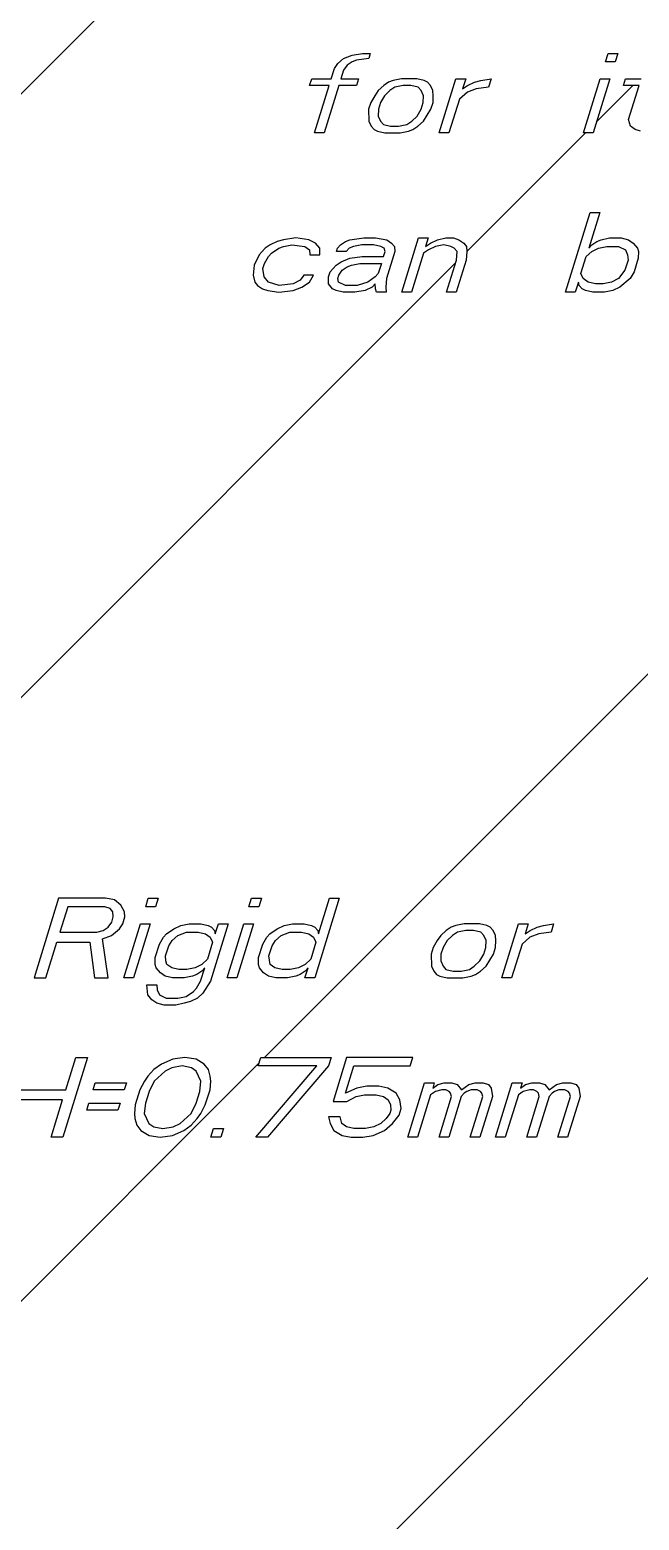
# Model space of a CAD drawing. Header units: millimetres. Extents: x 0 to 420, y 0 to 297.
# Drawn here: x 338.79 to 341.79, y 217.96 to 225.29 of the extents above; entities that cross this region are included whole.
import ezdxf

# ---------------------------------------------------------------- set-up
doc = ezdxf.new("R2010")
doc.units = ezdxf.units.MM
doc.header["$LTSCALE"] = 23.1
doc.layers.add('03___PRT_ALL_CURVES', color=7, linetype='CONTINUOUS')

msp = doc.modelspace()

# ---------------------------------------------------------------- linework, layer by layer
at = {"layer": '03___PRT_ALL_CURVES', "color": 7, "linetype": 'CONTINUOUS'}
for p, q in [((337.5141, 223.7429), (341.0852, 227.314)), ((340.2864, 225.0973), (340.3037, 225.1223)), ((340.3037, 225.1223), (340.3307, 225.1473)), ((340.3307, 225.1473), (340.3742, 225.164)), ((340.3491, 225.114), (340.3318, 225.089)), ((340.3735, 225.1307), (340.3491, 225.114)), ((340.3952, 225.139), (340.3735, 225.1307)), ((340.3742, 225.164), (340.4247, 225.1723)), ((340.4554, 225.1473), (340.3952, 225.139)), ((340.4247, 225.1723), (340.4631, 225.1723)), ((340.4631, 225.1723), (340.4554, 225.1473)), ((341.6207, 225.1307), (341.6336, 225.1723)), ((341.6687, 225.1307), (341.6207, 225.1307)), ((341.6336, 225.1723), (341.6816, 225.1723)), ((341.6816, 225.1723), (341.6687, 225.1307)), ((340.1647, 225.014), (340.175, 225.0473)), ((340.175, 225.0473), (340.271, 225.0473)), ((340.271, 225.0473), (340.2864, 225.0973)), ((340.3318, 225.089), (340.3189, 225.0473)), ((340.3189, 225.0473), (340.4053, 225.0473)), ((340.4053, 225.0473), (340.395, 225.014)), ((340.5536, 225.0307), (340.5293, 225.014)), ((340.5754, 225.039), (340.5536, 225.0307)), ((340.6164, 225.0473), (340.5754, 225.039)), ((340.6931, 225.0473), (340.6164, 225.0473)), ((340.7289, 225.039), (340.6931, 225.0473)), ((340.7455, 225.0307), (340.7289, 225.039)), ((340.7596, 225.014), (340.7455, 225.0307)), ((340.8026, 224.7807), (340.885, 225.0473)), ((340.885, 225.0473), (340.933, 225.0473)), ((340.933, 225.0473), (340.9175, 224.9973)), ((340.9419, 225.014), (340.9758, 225.0307)), ((340.9758, 225.0307), (341.0072, 225.039)), ((341.0072, 225.039), (341.0577, 225.0473)), ((341.0577, 225.0473), (341.0448, 225.0057)), ((341.5126, 224.7807), (341.595, 225.0473)), ((341.643, 225.0473), (341.5606, 224.7807)), ((341.595, 225.0473), (341.643, 225.0473)), ((341.7094, 225.014), (341.7197, 225.0473)), ((341.7197, 225.0473), (341.7965, 225.0473)), ((340.2607, 225.014), (340.1647, 225.014)), ((340.1886, 224.7807), (340.2607, 225.014)), ((340.3086, 225.014), (340.2365, 224.7807)), ((340.395, 225.014), (340.3086, 225.014)), ((340.4851, 224.964), (340.4652, 224.9307)), ((340.5024, 224.989), (340.4851, 224.964)), ((340.5293, 225.014), (340.5024, 224.989)), ((340.533, 224.964), (340.5132, 224.9307)), ((340.56, 224.989), (340.533, 224.964)), ((340.5843, 225.0057), (340.56, 224.989)), ((340.6253, 225.014), (340.5843, 225.0057)), ((340.6636, 225.014), (340.6253, 225.014)), ((340.6994, 225.0057), (340.6636, 225.014)), ((340.7135, 224.989), (340.6994, 225.0057)), ((340.7249, 224.964), (340.7135, 224.989)), ((340.7242, 224.9307), (340.7249, 224.964)), ((340.771, 224.989), (340.7596, 225.014)), ((340.7729, 224.964), (340.771, 224.989)), ((340.7722, 224.9307), (340.7729, 224.964)), ((340.9412, 224.9807), (340.9021, 224.9473)), ((340.9175, 224.9973), (340.9419, 225.014)), ((340.9847, 224.9973), (340.9412, 224.9807)), ((341.0448, 225.0057), (340.9847, 224.9973)), ((341.5779, 224.8368), (341.7551, 225.014)), ((341.7862, 225.014), (341.7094, 225.014)), ((341.7347, 224.8473), (341.7862, 225.014)), ((340.4652, 224.9307), (340.4549, 224.8973)), ((340.4549, 224.8973), (340.456, 224.839)), ((340.5029, 224.8973), (340.5021, 224.864)), ((340.5132, 224.9307), (340.5029, 224.8973)), ((340.694, 224.864), (340.7139, 224.8973)), ((340.7139, 224.8973), (340.7242, 224.9307)), ((340.7247, 224.839), (340.7619, 224.8973)), ((340.7619, 224.8973), (340.7722, 224.9307)), ((340.9021, 224.9473), (340.8506, 224.7807)), ((340.456, 224.839), (340.4675, 224.814)), ((340.4675, 224.814), (340.4815, 224.7973)), ((340.5021, 224.864), (340.5136, 224.839)), ((340.5136, 224.839), (340.5276, 224.8223)), ((340.5276, 224.8223), (340.5635, 224.814)), ((340.5635, 224.814), (340.6018, 224.814)), ((340.6018, 224.814), (340.6428, 224.8223)), ((340.6428, 224.8223), (340.6671, 224.839)), ((340.6671, 224.839), (340.694, 224.864)), ((340.6734, 224.7973), (340.6978, 224.814)), ((340.6978, 224.814), (340.7247, 224.839)), ((341.7436, 224.814), (341.7347, 224.8473)), ((341.7672, 224.7973), (341.7436, 224.814)), ((340.2365, 224.7807), (340.1886, 224.7807)), ((340.4815, 224.7973), (340.4982, 224.789)), ((340.4982, 224.789), (340.534, 224.7807)), ((340.534, 224.7807), (340.6107, 224.7807)), ((340.6107, 224.7807), (340.6517, 224.789)), ((340.6517, 224.789), (340.6734, 224.7973)), ((340.8506, 224.7807), (340.8026, 224.7807)), ((340.9389, 224.1978), (341.5218, 224.7807)), ((341.5606, 224.7807), (341.5126, 224.7807)), ((341.7934, 224.789), (341.7672, 224.7973)), ((341.424, 223.9973), (341.5451, 224.389)), ((341.593, 224.389), (341.539, 224.214)), ((341.5451, 224.389), (341.593, 224.389)), ((339.9706, 224.2307), (339.9463, 224.214)), ((340.0046, 224.2473), (339.9706, 224.2307)), ((340.0359, 224.2557), (340.0046, 224.2473)), ((340.0352, 224.2223), (340.0762, 224.2307)), ((340.0961, 224.264), (340.0359, 224.2557)), ((340.0762, 224.2307), (340.1408, 224.2223)), ((340.1606, 224.2557), (340.0961, 224.264)), ((340.1939, 224.239), (340.1606, 224.2557)), ((340.2149, 224.214), (340.1939, 224.239)), ((340.3013, 224.214), (340.316, 224.2307)), ((340.316, 224.2307), (340.3404, 224.2473)), ((340.3404, 224.2473), (340.3621, 224.2557)), ((340.3621, 224.2557), (340.4319, 224.264)), ((340.4216, 224.2307), (340.3806, 224.2223)), ((340.4791, 224.2307), (340.4216, 224.2307)), ((340.4319, 224.264), (340.4894, 224.264)), ((340.5149, 224.2223), (340.4791, 224.2307)), ((340.4894, 224.264), (340.5444, 224.2557)), ((340.5444, 224.2557), (340.5681, 224.239)), ((340.5681, 224.239), (340.5821, 224.2223)), ((340.6181, 223.9973), (340.7005, 224.264)), ((340.7005, 224.264), (340.7485, 224.264)), ((340.7485, 224.264), (340.7356, 224.2223)), ((340.7356, 224.2223), (340.7599, 224.239)), ((340.7599, 224.239), (340.7939, 224.2557)), ((340.8245, 224.2307), (340.7836, 224.2223)), ((340.7939, 224.2557), (340.8348, 224.264)), ((340.8603, 224.2223), (340.8245, 224.2307)), ((340.8348, 224.264), (340.8732, 224.264)), ((340.8732, 224.264), (340.8994, 224.2557)), ((340.8994, 224.2557), (340.923, 224.239)), ((340.923, 224.239), (340.9371, 224.2223)), ((341.539, 224.214), (341.5537, 224.2307)), ((341.5537, 224.2307), (341.578, 224.2473)), ((341.578, 224.2473), (341.5998, 224.2557)), ((341.5998, 224.2557), (341.6408, 224.264)), ((341.6408, 224.264), (341.6983, 224.264)), ((341.6983, 224.264), (341.7341, 224.2557)), ((341.7341, 224.2557), (341.7578, 224.239)), ((341.7578, 224.239), (341.7788, 224.214)), ((339.9168, 224.1807), (339.8918, 224.1307)), ((339.9463, 224.214), (339.9168, 224.1807)), ((339.9423, 224.139), (339.9622, 224.1723)), ((339.9622, 224.1723), (339.9769, 224.189)), ((339.9769, 224.189), (340.0135, 224.214)), ((340.0135, 224.214), (340.0352, 224.2223)), ((340.1408, 224.2223), (340.1644, 224.2057)), ((340.1644, 224.2057), (340.1663, 224.1807)), ((340.1663, 224.1807), (340.2142, 224.1807)), ((340.2142, 224.1807), (340.2149, 224.214)), ((340.2961, 224.1973), (340.3013, 224.214)), ((340.3441, 224.1973), (340.2961, 224.1973)), ((340.3191, 224.1473), (340.3626, 224.164)), ((340.3588, 224.214), (340.3441, 224.1973)), ((340.3806, 224.2223), (340.3588, 224.214)), ((340.3626, 224.164), (340.4227, 224.1723)), ((340.4227, 224.1723), (340.5283, 224.1723)), ((340.5315, 224.214), (340.5149, 224.2223)), ((340.5283, 224.1723), (340.536, 224.1973)), ((340.536, 224.1973), (340.5315, 224.214)), ((340.584, 224.1973), (340.5428, 224.064)), ((340.5821, 224.2223), (340.584, 224.1973)), ((340.7253, 224.189), (340.6661, 223.9973)), ((340.7496, 224.2057), (340.7253, 224.189)), ((340.7836, 224.2223), (340.7496, 224.2057)), ((340.8388, 223.9973), (340.8877, 224.1557)), ((340.8769, 224.214), (340.8603, 224.2223)), ((340.891, 224.1973), (340.8769, 224.214)), ((340.9357, 224.1557), (340.8867, 223.9973)), ((340.8877, 224.1557), (340.891, 224.1973)), ((340.939, 224.1973), (340.9357, 224.1557)), ((340.9371, 224.2223), (340.939, 224.1973)), ((341.5003, 224.089), (341.5261, 224.1723)), ((341.5261, 224.1723), (341.553, 224.1973)), ((341.553, 224.1973), (341.5869, 224.214)), ((341.5869, 224.214), (341.6279, 224.2223)), ((341.6279, 224.2223), (341.6854, 224.2223)), ((341.6854, 224.2223), (341.7187, 224.2057)), ((341.732, 224.1557), (341.7166, 224.1057)), ((341.7187, 224.2057), (341.7301, 224.1807)), ((341.7301, 224.1807), (341.732, 224.1557)), ((341.7826, 224.164), (341.762, 224.0973)), ((341.7788, 224.214), (341.7833, 224.1973)), ((341.7833, 224.1973), (341.7826, 224.164)), ((336.1856, 219.4445), (340.8836, 224.1426)), ((339.8918, 224.1307), (339.8859, 224.0807)), ((339.8859, 224.0807), (339.8948, 224.0473)), ((339.9346, 224.114), (339.9423, 224.139)), ((339.9409, 224.0723), (339.9346, 224.114)), ((340.1354, 224.0807), (340.118, 224.0557)), ((340.1833, 224.0807), (340.1354, 224.0807)), ((340.1634, 224.0473), (340.1833, 224.0807)), ((340.2575, 224.0723), (340.2652, 224.0973)), ((340.2652, 224.0973), (340.2947, 224.1307)), ((340.2947, 224.1307), (340.3191, 224.1473)), ((340.3029, 224.064), (340.3081, 224.0807)), ((340.3081, 224.0807), (340.3254, 224.1057)), ((340.3254, 224.1057), (340.3497, 224.1223)), ((340.3497, 224.1223), (340.3715, 224.1307)), ((340.3715, 224.1307), (340.4124, 224.139)), ((340.4124, 224.139), (340.518, 224.139)), ((340.5025, 224.089), (340.4878, 224.0723)), ((340.518, 224.139), (340.5025, 224.089)), ((341.5118, 224.064), (341.5003, 224.089)), ((341.7166, 224.1057), (341.6845, 224.064)), ((341.762, 224.0973), (341.7421, 224.064)), ((339.8948, 224.0473), (339.9088, 224.0307)), ((339.9088, 224.0307), (339.9325, 224.014)), ((339.9325, 224.014), (339.9587, 224.0057)), ((339.9619, 224.0473), (339.9409, 224.0723)), ((339.9431, 220.2321), (343.7243, 224.0133)), ((339.9587, 224.0057), (340.0137, 223.9973)), ((340.0144, 224.0307), (339.9619, 224.0473)), ((340.0137, 223.9973), (340.0834, 224.0057)), ((340.0841, 224.039), (340.0144, 224.0307)), ((340.0834, 224.0057), (340.1269, 224.0223)), ((340.118, 224.0557), (340.0841, 224.039)), ((340.1269, 224.0223), (340.1634, 224.0473)), ((340.2568, 224.039), (340.2575, 224.0723)), ((340.2779, 224.014), (340.2568, 224.039)), ((340.2945, 224.0057), (340.2779, 224.014)), ((340.3303, 223.9973), (340.2945, 224.0057)), ((340.3073, 224.0473), (340.3029, 224.064)), ((340.3406, 224.0307), (340.3073, 224.0473)), ((340.3981, 224.0307), (340.3406, 224.0307)), ((340.4384, 224.0057), (340.3878, 223.9973)), ((340.4513, 224.0473), (340.3981, 224.0307)), ((340.4723, 224.0223), (340.4384, 224.0057)), ((340.4878, 224.0723), (340.4513, 224.0473)), ((340.4871, 224.039), (340.4723, 224.0223)), ((340.4889, 224.014), (340.4871, 224.039)), ((340.4934, 223.9973), (340.4889, 224.014)), ((340.5428, 224.064), (340.5395, 224.0223)), ((340.5395, 224.0223), (340.5413, 223.9973)), ((341.4875, 224.0473), (341.472, 223.9973)), ((341.4919, 224.0307), (341.4875, 224.0473)), ((341.5059, 224.014), (341.4919, 224.0307)), ((341.5226, 224.0057), (341.5059, 224.014)), ((341.5354, 224.0473), (341.5118, 224.064)), ((341.5584, 223.9973), (341.5226, 224.0057)), ((341.5712, 224.039), (341.5354, 224.0473)), ((341.6096, 224.039), (341.5712, 224.039)), ((341.6506, 224.0473), (341.6096, 224.039)), ((341.6569, 224.0057), (341.6159, 223.9973)), ((341.6845, 224.064), (341.6506, 224.0473)), ((341.6908, 224.0223), (341.6569, 224.0057)), ((341.7421, 224.064), (341.6908, 224.0223)), ((340.3878, 223.9973), (340.3303, 223.9973)), ((340.5413, 223.9973), (340.4934, 223.9973)), ((340.6661, 223.9973), (340.6181, 223.9973)), ((340.8867, 223.9973), (340.8388, 223.9973)), ((341.472, 223.9973), (341.424, 223.9973)), ((341.6159, 223.9973), (341.5584, 223.9973)), ((338.9291, 221.0154), (338.808, 220.6238)), ((339.1593, 221.0154), (338.9291, 221.0154)), ((339.2047, 221.0071), (339.1593, 221.0154)), ((339.2354, 220.9821), (339.2047, 221.0071)), ((339.3575, 220.9738), (339.3704, 221.0154)), ((339.3704, 221.0154), (339.4184, 221.0154)), ((339.4184, 221.0154), (339.4055, 220.9738)), ((339.866, 220.9738), (339.8789, 221.0154)), ((339.8789, 221.0154), (339.9269, 221.0154)), ((339.9269, 221.0154), (339.914, 220.9738)), ((340.3107, 221.0154), (340.1896, 220.6238)), ((340.2086, 220.8404), (340.2627, 221.0154)), ((340.2627, 221.0154), (340.3107, 221.0154)), ((338.9738, 220.9738), (338.9351, 220.8488)), ((339.1561, 220.9738), (338.9738, 220.9738)), ((339.1823, 220.9654), (339.1561, 220.9738)), ((339.1963, 220.9488), (339.1823, 220.9654)), ((339.1904, 220.8988), (339.1982, 220.9238)), ((339.1982, 220.9238), (339.1963, 220.9488)), ((339.2539, 220.9488), (339.2354, 220.9821)), ((339.2454, 220.8904), (339.2557, 220.9238)), ((339.2557, 220.9238), (339.2539, 220.9488)), ((339.4055, 220.9738), (339.3575, 220.9738)), ((339.914, 220.9738), (339.866, 220.9738)), ((339.1174, 220.8488), (339.1488, 220.8571)), ((339.1488, 220.8571), (339.1731, 220.8738)), ((339.1731, 220.8738), (339.1904, 220.8988)), ((339.189, 220.8321), (339.2281, 220.8654)), ((339.2281, 220.8654), (339.2454, 220.8904)), ((339.2494, 220.6238), (339.3318, 220.8904)), ((339.3798, 220.8904), (339.2974, 220.6238)), ((339.3318, 220.8904), (339.3798, 220.8904)), ((339.4603, 220.8404), (339.4968, 220.8654)), ((339.4968, 220.8654), (339.5307, 220.8821)), ((339.5307, 220.8821), (339.5716, 220.8904)), ((339.5716, 220.8904), (339.6292, 220.8904)), ((339.6292, 220.8904), (339.665, 220.8821)), ((339.665, 220.8821), (339.6816, 220.8738)), ((339.7635, 220.8904), (339.676, 220.6071)), ((339.6816, 220.8738), (339.6957, 220.8571)), ((339.6957, 220.8571), (339.7001, 220.8404)), ((339.7001, 220.8404), (339.7156, 220.8904)), ((339.7156, 220.8904), (339.7635, 220.8904)), ((339.7579, 220.6238), (339.8403, 220.8904)), ((339.8883, 220.8904), (339.8059, 220.6238)), ((339.8403, 220.8904), (339.8883, 220.8904)), ((339.9688, 220.8404), (340.0053, 220.8654)), ((340.0053, 220.8654), (340.0392, 220.8821)), ((340.0392, 220.8821), (340.0802, 220.8904)), ((340.0802, 220.8904), (340.1377, 220.8904)), ((340.1377, 220.8904), (340.1735, 220.8821)), ((340.1735, 220.8821), (340.1901, 220.8738)), ((340.1901, 220.8738), (340.2042, 220.8571)), ((340.2042, 220.8571), (340.2086, 220.8404)), ((340.8374, 220.8571), (340.8105, 220.8321)), ((340.8617, 220.8738), (340.8374, 220.8571)), ((340.8835, 220.8821), (340.8617, 220.8738)), ((340.9245, 220.8904), (340.8835, 220.8821)), ((340.9333, 220.8571), (340.8924, 220.8488)), ((341.0012, 220.8904), (340.9245, 220.8904)), ((340.9717, 220.8571), (340.9333, 220.8571)), ((341.0075, 220.8488), (340.9717, 220.8571)), ((341.037, 220.8821), (341.0012, 220.8904)), ((341.0536, 220.8738), (341.037, 220.8821)), ((341.0677, 220.8571), (341.0536, 220.8738)), ((341.0791, 220.8321), (341.0677, 220.8571)), ((341.1107, 220.6238), (341.1931, 220.8904)), ((341.1931, 220.8904), (341.2411, 220.8904)), ((341.2411, 220.8904), (341.2256, 220.8404)), ((341.2256, 220.8404), (341.25, 220.8571)), ((341.25, 220.8571), (341.2839, 220.8738)), ((341.2839, 220.8738), (341.3153, 220.8821)), ((341.3153, 220.8821), (341.3658, 220.8904)), ((341.3658, 220.8904), (341.3529, 220.8488)), ((338.8656, 220.6238), (338.9197, 220.7988)), ((338.9197, 220.7988), (339.0828, 220.7988)), ((338.9351, 220.8488), (339.1174, 220.8488)), ((339.0828, 220.7988), (339.1055, 220.6238)), ((339.1455, 220.8154), (339.189, 220.8321)), ((339.1726, 220.6238), (339.1455, 220.8154)), ((339.405, 220.7238), (339.4256, 220.7904)), ((339.4256, 220.7904), (339.4455, 220.8238)), ((339.4455, 220.8238), (339.4603, 220.8404)), ((339.4556, 220.7321), (339.471, 220.7821)), ((339.471, 220.7821), (339.4883, 220.8071)), ((339.4883, 220.8071), (339.5152, 220.8321)), ((339.5152, 220.8321), (339.5588, 220.8488)), ((339.5588, 220.8488), (339.6163, 220.8488)), ((339.6163, 220.8488), (339.6521, 220.8404)), ((339.6521, 220.8404), (339.6758, 220.8238)), ((339.6872, 220.7988), (339.6615, 220.7154)), ((339.6758, 220.8238), (339.6872, 220.7988)), ((339.9135, 220.7238), (339.9341, 220.7904)), ((339.9341, 220.7904), (339.954, 220.8238)), ((339.954, 220.8238), (339.9688, 220.8404)), ((339.9641, 220.7321), (339.9795, 220.7821)), ((339.9795, 220.7821), (339.9968, 220.8071)), ((339.9968, 220.8071), (340.0237, 220.8321)), ((340.0237, 220.8321), (340.0673, 220.8488)), ((340.0673, 220.8488), (340.1248, 220.8488)), ((340.1248, 220.8488), (340.1606, 220.8404)), ((340.1606, 220.8404), (340.1843, 220.8238)), ((340.1957, 220.7988), (340.17, 220.7154)), ((340.1843, 220.8238), (340.1957, 220.7988)), ((340.7932, 220.8071), (340.7733, 220.7738)), ((340.8105, 220.8321), (340.7932, 220.8071)), ((340.8411, 220.8071), (340.8212, 220.7738)), ((340.8681, 220.8321), (340.8411, 220.8071)), ((340.8924, 220.8488), (340.8681, 220.8321)), ((341.0216, 220.8321), (341.0075, 220.8488)), ((341.033, 220.8071), (341.0216, 220.8321)), ((341.0323, 220.7738), (341.033, 220.8071)), ((341.081, 220.8071), (341.0791, 220.8321)), ((341.0803, 220.7738), (341.081, 220.8071)), ((341.2102, 220.7904), (341.1587, 220.6238)), ((341.2493, 220.8238), (341.2102, 220.7904)), ((341.2928, 220.8404), (341.2493, 220.8238)), ((341.3529, 220.8488), (341.2928, 220.8404)), ((339.4043, 220.6904), (339.405, 220.7238)), ((339.4574, 220.7071), (339.4556, 220.7321)), ((339.4619, 220.6904), (339.4574, 220.7071)), ((339.6615, 220.7154), (339.6346, 220.6904)), ((339.9128, 220.6904), (339.9135, 220.7238)), ((339.9704, 220.6904), (339.9641, 220.7321)), ((340.17, 220.7154), (340.1431, 220.6904)), ((340.7733, 220.7738), (340.763, 220.7404)), ((340.763, 220.7404), (340.7641, 220.6821)), ((340.8109, 220.7404), (340.8102, 220.7071)), ((340.8102, 220.7071), (340.8217, 220.6821)), ((340.8212, 220.7738), (340.8109, 220.7404)), ((340.9752, 220.6821), (341.0021, 220.7071)), ((341.0021, 220.7071), (341.022, 220.7404)), ((341.022, 220.7404), (341.0323, 220.7738)), ((341.0328, 220.6821), (341.07, 220.7404)), ((341.07, 220.7404), (341.0803, 220.7738)), ((339.4088, 220.6738), (339.4043, 220.6904)), ((339.4298, 220.6488), (339.4088, 220.6738)), ((339.4534, 220.6321), (339.4298, 220.6488)), ((339.4892, 220.6238), (339.4534, 220.6321)), ((339.4855, 220.6738), (339.4619, 220.6904)), ((339.5213, 220.6654), (339.4855, 220.6738)), ((339.5597, 220.6654), (339.5213, 220.6654)), ((339.5878, 220.6321), (339.5468, 220.6238)), ((339.6006, 220.6738), (339.5597, 220.6654)), ((339.6095, 220.6404), (339.5878, 220.6321)), ((339.6346, 220.6904), (339.6006, 220.6738)), ((339.6339, 220.6571), (339.6095, 220.6404)), ((339.628, 220.6071), (339.6486, 220.6738)), ((339.6486, 220.6738), (339.6339, 220.6571)), ((339.9173, 220.6738), (339.9128, 220.6904)), ((339.9383, 220.6488), (339.9173, 220.6738)), ((339.9619, 220.6321), (339.9383, 220.6488)), ((339.9977, 220.6238), (339.9619, 220.6321)), ((339.994, 220.6738), (339.9704, 220.6904)), ((340.0298, 220.6654), (339.994, 220.6738)), ((340.0682, 220.6654), (340.0298, 220.6654)), ((340.0963, 220.6321), (340.0553, 220.6238)), ((340.1091, 220.6738), (340.0682, 220.6654)), ((340.118, 220.6404), (340.0963, 220.6321)), ((340.1431, 220.6904), (340.1091, 220.6738)), ((340.1424, 220.6571), (340.118, 220.6404)), ((340.1417, 220.6238), (340.1571, 220.6738)), ((340.1571, 220.6738), (340.1424, 220.6571)), ((340.7641, 220.6821), (340.7756, 220.6571)), ((340.7756, 220.6571), (340.7896, 220.6404)), ((340.7896, 220.6404), (340.8062, 220.6321)), ((340.8062, 220.6321), (340.8421, 220.6238)), ((340.8217, 220.6821), (340.8357, 220.6654)), ((340.8357, 220.6654), (340.8715, 220.6571)), ((340.8715, 220.6571), (340.9099, 220.6571)), ((340.9099, 220.6571), (340.9509, 220.6654)), ((340.9188, 220.6238), (340.9598, 220.6321)), ((340.9509, 220.6654), (340.9752, 220.6821)), ((340.9598, 220.6321), (340.9815, 220.6404)), ((340.9815, 220.6404), (341.0059, 220.6571)), ((341.0059, 220.6571), (341.0328, 220.6821)), ((338.808, 220.6238), (338.8656, 220.6238)), ((339.1055, 220.6238), (339.1726, 220.6238)), ((339.2974, 220.6238), (339.2494, 220.6238)), ((339.3675, 220.5404), (339.3638, 220.5904)), ((339.3638, 220.5904), (339.4118, 220.5904)), ((339.4118, 220.5904), (339.4137, 220.5654)), ((339.4137, 220.5654), (339.4251, 220.5404)), ((339.5468, 220.6238), (339.4892, 220.6238)), ((339.5569, 220.5321), (339.5934, 220.5571)), ((339.5934, 220.5571), (339.6081, 220.5738)), ((339.6081, 220.5738), (339.628, 220.6071)), ((339.676, 220.6071), (339.6388, 220.5488)), ((339.8059, 220.6238), (339.7579, 220.6238)), ((340.0553, 220.6238), (339.9977, 220.6238)), ((340.1896, 220.6238), (340.1417, 220.6238)), ((340.8421, 220.6238), (340.9188, 220.6238)), ((341.1587, 220.6238), (341.1107, 220.6238)), ((339.3886, 220.5154), (339.3675, 220.5404)), ((339.4122, 220.4988), (339.3886, 220.5154)), ((339.448, 220.4904), (339.4122, 220.4988)), ((339.4251, 220.5404), (339.4583, 220.5238)), ((339.5056, 220.4904), (339.448, 220.4904)), ((339.4583, 220.5238), (339.5159, 220.5238)), ((339.5466, 220.4988), (339.5056, 220.4904)), ((339.5159, 220.5238), (339.5569, 220.5321)), ((339.5779, 220.5071), (339.5466, 220.4988)), ((339.6119, 220.5238), (339.5779, 220.5071)), ((339.6388, 220.5488), (339.6119, 220.5238)), ((334.8572, 215.1462), (339.9165, 220.2055)), ((339.0708, 220.2321), (338.9498, 219.8404)), ((338.9643, 220.0738), (339.0132, 220.2321)), ((339.0132, 220.2321), (339.0708, 220.2321)), ((339.4347, 220.1988), (339.3982, 220.1738)), ((339.4904, 220.2238), (339.4347, 220.1988)), ((339.5376, 220.1904), (339.4871, 220.1821)), ((339.5505, 220.2321), (339.4904, 220.2238)), ((339.583, 220.1821), (339.5376, 220.1904)), ((339.6055, 220.2238), (339.5505, 220.2321)), ((339.6457, 220.1988), (339.6055, 220.2238)), ((339.6668, 220.1738), (339.6457, 220.1988)), ((339.8996, 219.8404), (340.1996, 220.1904)), ((339.9118, 220.1904), (339.9247, 220.2321)), ((340.1996, 220.1904), (339.9118, 220.1904)), ((339.9247, 220.2321), (340.2701, 220.2321)), ((340.2572, 220.1904), (339.9572, 219.8404)), ((340.2701, 220.2321), (340.2572, 220.1904)), ((340.3468, 220.2321), (340.2799, 220.0154)), ((340.3407, 220.0571), (340.3819, 220.1904)), ((340.673, 220.2321), (340.3468, 220.2321)), ((340.3819, 220.1904), (340.6602, 220.1904)), ((340.6602, 220.1904), (340.673, 220.2321)), ((339.3687, 220.1404), (339.3513, 220.1154)), ((339.3982, 220.1738), (339.3687, 220.1404)), ((339.4531, 220.1654), (339.3993, 220.1154)), ((339.4871, 220.1821), (339.4531, 220.1654)), ((339.6067, 220.1654), (339.583, 220.1821)), ((339.6296, 220.1154), (339.6067, 220.1654)), ((339.6757, 220.1404), (339.6668, 220.1738)), ((339.6776, 220.1154), (339.6757, 220.1404)), ((338.6956, 220.0738), (338.9643, 220.0738)), ((339.0986, 220.0738), (339.1089, 220.1071)), ((339.2521, 220.0738), (339.0986, 220.0738)), ((339.1089, 220.1071), (339.2624, 220.1071)), ((339.2624, 220.1071), (339.2521, 220.0738)), ((339.3289, 220.0738), (339.3057, 219.9988)), ((339.3513, 220.1154), (339.3289, 220.0738)), ((339.3743, 220.0654), (339.3562, 220.0071)), ((339.3993, 220.1154), (339.3743, 220.0654)), ((339.6057, 220.0071), (339.6237, 220.0654)), ((339.6237, 220.0654), (339.6296, 220.1154)), ((339.6511, 219.9988), (339.6743, 220.0738)), ((339.6743, 220.0738), (339.6776, 220.1154)), ((340.3964, 220.0821), (340.3407, 220.0571)), ((340.3931, 220.0404), (340.4341, 220.0488)), ((340.447, 220.0904), (340.3964, 220.0821)), ((340.4341, 220.0488), (340.4917, 220.0488)), ((340.5045, 220.0904), (340.447, 220.0904)), ((340.4917, 220.0488), (340.5275, 220.0404)), ((340.5499, 220.0821), (340.5045, 220.0904)), ((340.5902, 220.0571), (340.5499, 220.0821)), ((340.6087, 220.0238), (340.5902, 220.0571)), ((340.648, 219.8404), (340.7304, 220.1071)), ((340.7603, 220.0488), (340.6959, 219.8404)), ((340.7304, 220.1071), (340.7783, 220.1071)), ((340.7846, 220.0654), (340.7603, 220.0488)), ((340.7783, 220.1071), (340.7706, 220.0821)), ((340.7706, 220.0821), (340.7949, 220.0988)), ((340.816, 220.0738), (340.7846, 220.0654)), ((340.7949, 220.0988), (340.8263, 220.1071)), ((340.8352, 220.0738), (340.816, 220.0738)), ((340.8263, 220.1071), (340.8647, 220.1071)), ((340.8518, 220.0654), (340.8352, 220.0738)), ((340.8588, 220.0571), (340.8518, 220.0654)), ((340.8633, 220.0404), (340.8588, 220.0571)), ((340.8647, 220.1071), (340.8909, 220.0988)), ((340.8909, 220.0988), (340.9119, 220.0738)), ((340.926, 220.0571), (340.9112, 220.0404)), ((340.9119, 220.0738), (340.9485, 220.0988)), ((340.9382, 220.0654), (340.926, 220.0571)), ((340.9599, 220.0738), (340.9382, 220.0654)), ((340.9485, 220.0988), (340.9798, 220.1071)), ((340.9887, 220.0738), (340.9599, 220.0738)), ((340.9798, 220.1071), (341.0182, 220.1071)), ((341.0053, 220.0654), (340.9887, 220.0738)), ((341.0123, 220.0571), (341.0053, 220.0654)), ((341.0168, 220.0404), (341.0123, 220.0571)), ((341.0182, 220.1071), (341.0444, 220.0988)), ((341.0444, 220.0988), (341.0584, 220.0821)), ((341.0584, 220.0821), (341.0648, 220.0404)), ((341.0797, 219.8404), (341.1621, 220.1071)), ((341.1921, 220.0488), (341.1277, 219.8404)), ((341.1621, 220.1071), (341.2101, 220.1071)), ((341.2164, 220.0654), (341.1921, 220.0488)), ((341.2101, 220.1071), (341.2024, 220.0821)), ((341.2024, 220.0821), (341.2267, 220.0988)), ((341.2478, 220.0738), (341.2164, 220.0654)), ((341.2267, 220.0988), (341.2581, 220.1071)), ((341.2669, 220.0738), (341.2478, 220.0738)), ((341.2581, 220.1071), (341.2964, 220.1071)), ((341.2836, 220.0654), (341.2669, 220.0738)), ((341.2906, 220.0571), (341.2836, 220.0654)), ((341.295, 220.0404), (341.2906, 220.0571)), ((341.2964, 220.1071), (341.3226, 220.0988)), ((341.3226, 220.0988), (341.3437, 220.0738)), ((341.3577, 220.0571), (341.343, 220.0404)), ((341.3437, 220.0738), (341.3802, 220.0988)), ((341.3699, 220.0654), (341.3577, 220.0571)), ((341.3917, 220.0738), (341.3699, 220.0654)), ((341.3802, 220.0988), (341.4116, 220.1071)), ((341.4205, 220.0738), (341.3917, 220.0738)), ((341.4116, 220.1071), (341.4499, 220.1071)), ((341.4371, 220.0654), (341.4205, 220.0738)), ((341.4441, 220.0571), (341.4371, 220.0654)), ((341.4485, 220.0404), (341.4441, 220.0571)), ((341.4499, 220.1071), (341.4761, 220.0988)), ((341.4761, 220.0988), (341.4902, 220.0821)), ((341.4902, 220.0821), (341.4965, 220.0404)), ((338.9488, 220.0238), (338.6802, 220.0238)), ((338.8922, 219.8404), (338.9488, 220.0238)), ((339.0677, 219.9738), (339.078, 220.0071)), ((339.2212, 219.9738), (339.0677, 219.9738)), ((339.078, 220.0071), (339.2315, 220.0071)), ((339.2315, 220.0071), (339.2212, 219.9738)), ((339.3057, 219.9988), (339.3024, 219.9571)), ((339.3562, 220.0071), (339.3504, 219.9571)), ((339.5807, 219.9571), (339.6057, 220.0071)), ((339.6286, 219.9571), (339.6511, 219.9988)), ((340.2799, 220.0154), (340.347, 220.0154)), ((340.347, 220.0154), (340.3931, 220.0404)), ((340.5275, 220.0404), (340.5511, 220.0238)), ((340.5511, 220.0238), (340.5626, 219.9988)), ((340.5644, 219.9738), (340.5593, 219.9571)), ((340.5626, 219.9988), (340.5644, 219.9738)), ((340.6047, 219.9488), (340.615, 219.9821)), ((340.615, 219.9821), (340.6087, 220.0238)), ((340.8015, 219.8404), (340.8633, 220.0404)), ((340.9112, 220.0404), (340.8494, 219.8404)), ((340.955, 219.8404), (341.0168, 220.0404)), ((341.0648, 220.0404), (341.0029, 219.8404)), ((341.2332, 219.8404), (341.295, 220.0404)), ((341.343, 220.0404), (341.2812, 219.8404)), ((341.3867, 219.8404), (341.4485, 220.0404)), ((341.4965, 220.0404), (341.4347, 219.8404)), ((339.3024, 219.9571), (339.3043, 219.9321)), ((339.3043, 219.9321), (339.3132, 219.8988)), ((339.3132, 219.8988), (339.3342, 219.8738)), ((339.3504, 219.9571), (339.3733, 219.9071)), ((339.3733, 219.9071), (339.3969, 219.8904)), ((339.4929, 219.8904), (339.5268, 219.9071)), ((339.5268, 219.9071), (339.5807, 219.9571)), ((339.5453, 219.8738), (339.5818, 219.8988)), ((339.5818, 219.8988), (339.6113, 219.9321)), ((339.6113, 219.9321), (339.6286, 219.9571)), ((340.3143, 219.9404), (340.2567, 219.9404)), ((340.2567, 219.9404), (340.2656, 219.9071)), ((340.2656, 219.9071), (340.2841, 219.8738)), ((340.3232, 219.9071), (340.3143, 219.9404)), ((340.3468, 219.8904), (340.3232, 219.9071)), ((340.515, 219.9071), (340.4811, 219.8904)), ((340.542, 219.9321), (340.515, 219.9071)), ((340.5335, 219.8738), (340.5726, 219.9071)), ((340.5593, 219.9571), (340.542, 219.9321)), ((340.5726, 219.9071), (340.6047, 219.9488)), ((333.5287, 210.8479), (342.5212, 219.8404)), ((338.9498, 219.8404), (338.8922, 219.8404)), ((339.3342, 219.8738), (339.3745, 219.8488)), ((339.3745, 219.8488), (339.4295, 219.8404)), ((339.3969, 219.8904), (339.4423, 219.8821)), ((339.4295, 219.8404), (339.4896, 219.8488)), ((339.4423, 219.8821), (339.4929, 219.8904)), ((339.4896, 219.8488), (339.5453, 219.8738)), ((339.6789, 219.8404), (339.6918, 219.8821)), ((339.7269, 219.8404), (339.6789, 219.8404)), ((339.6918, 219.8821), (339.7398, 219.8821)), ((339.7398, 219.8821), (339.7269, 219.8404)), ((339.9572, 219.8404), (339.8996, 219.8404)), ((340.2841, 219.8738), (340.3243, 219.8488)), ((340.3243, 219.8488), (340.3697, 219.8404)), ((340.3826, 219.8821), (340.3468, 219.8904)), ((340.3697, 219.8404), (340.4273, 219.8404)), ((340.4402, 219.8821), (340.3826, 219.8821)), ((340.4273, 219.8404), (340.4778, 219.8488)), ((340.4811, 219.8904), (340.4402, 219.8821)), ((340.4778, 219.8488), (340.5335, 219.8738)), ((340.6959, 219.8404), (340.648, 219.8404)), ((340.8494, 219.8404), (340.8015, 219.8404)), ((341.0029, 219.8404), (340.955, 219.8404)), ((341.1277, 219.8404), (341.0797, 219.8404)), ((341.2812, 219.8404), (341.2332, 219.8404)), ((341.4347, 219.8404), (341.3867, 219.8404))]:
    msp.add_line(p, q, dxfattribs=at)

doc.saveas('drawing.dxf')
